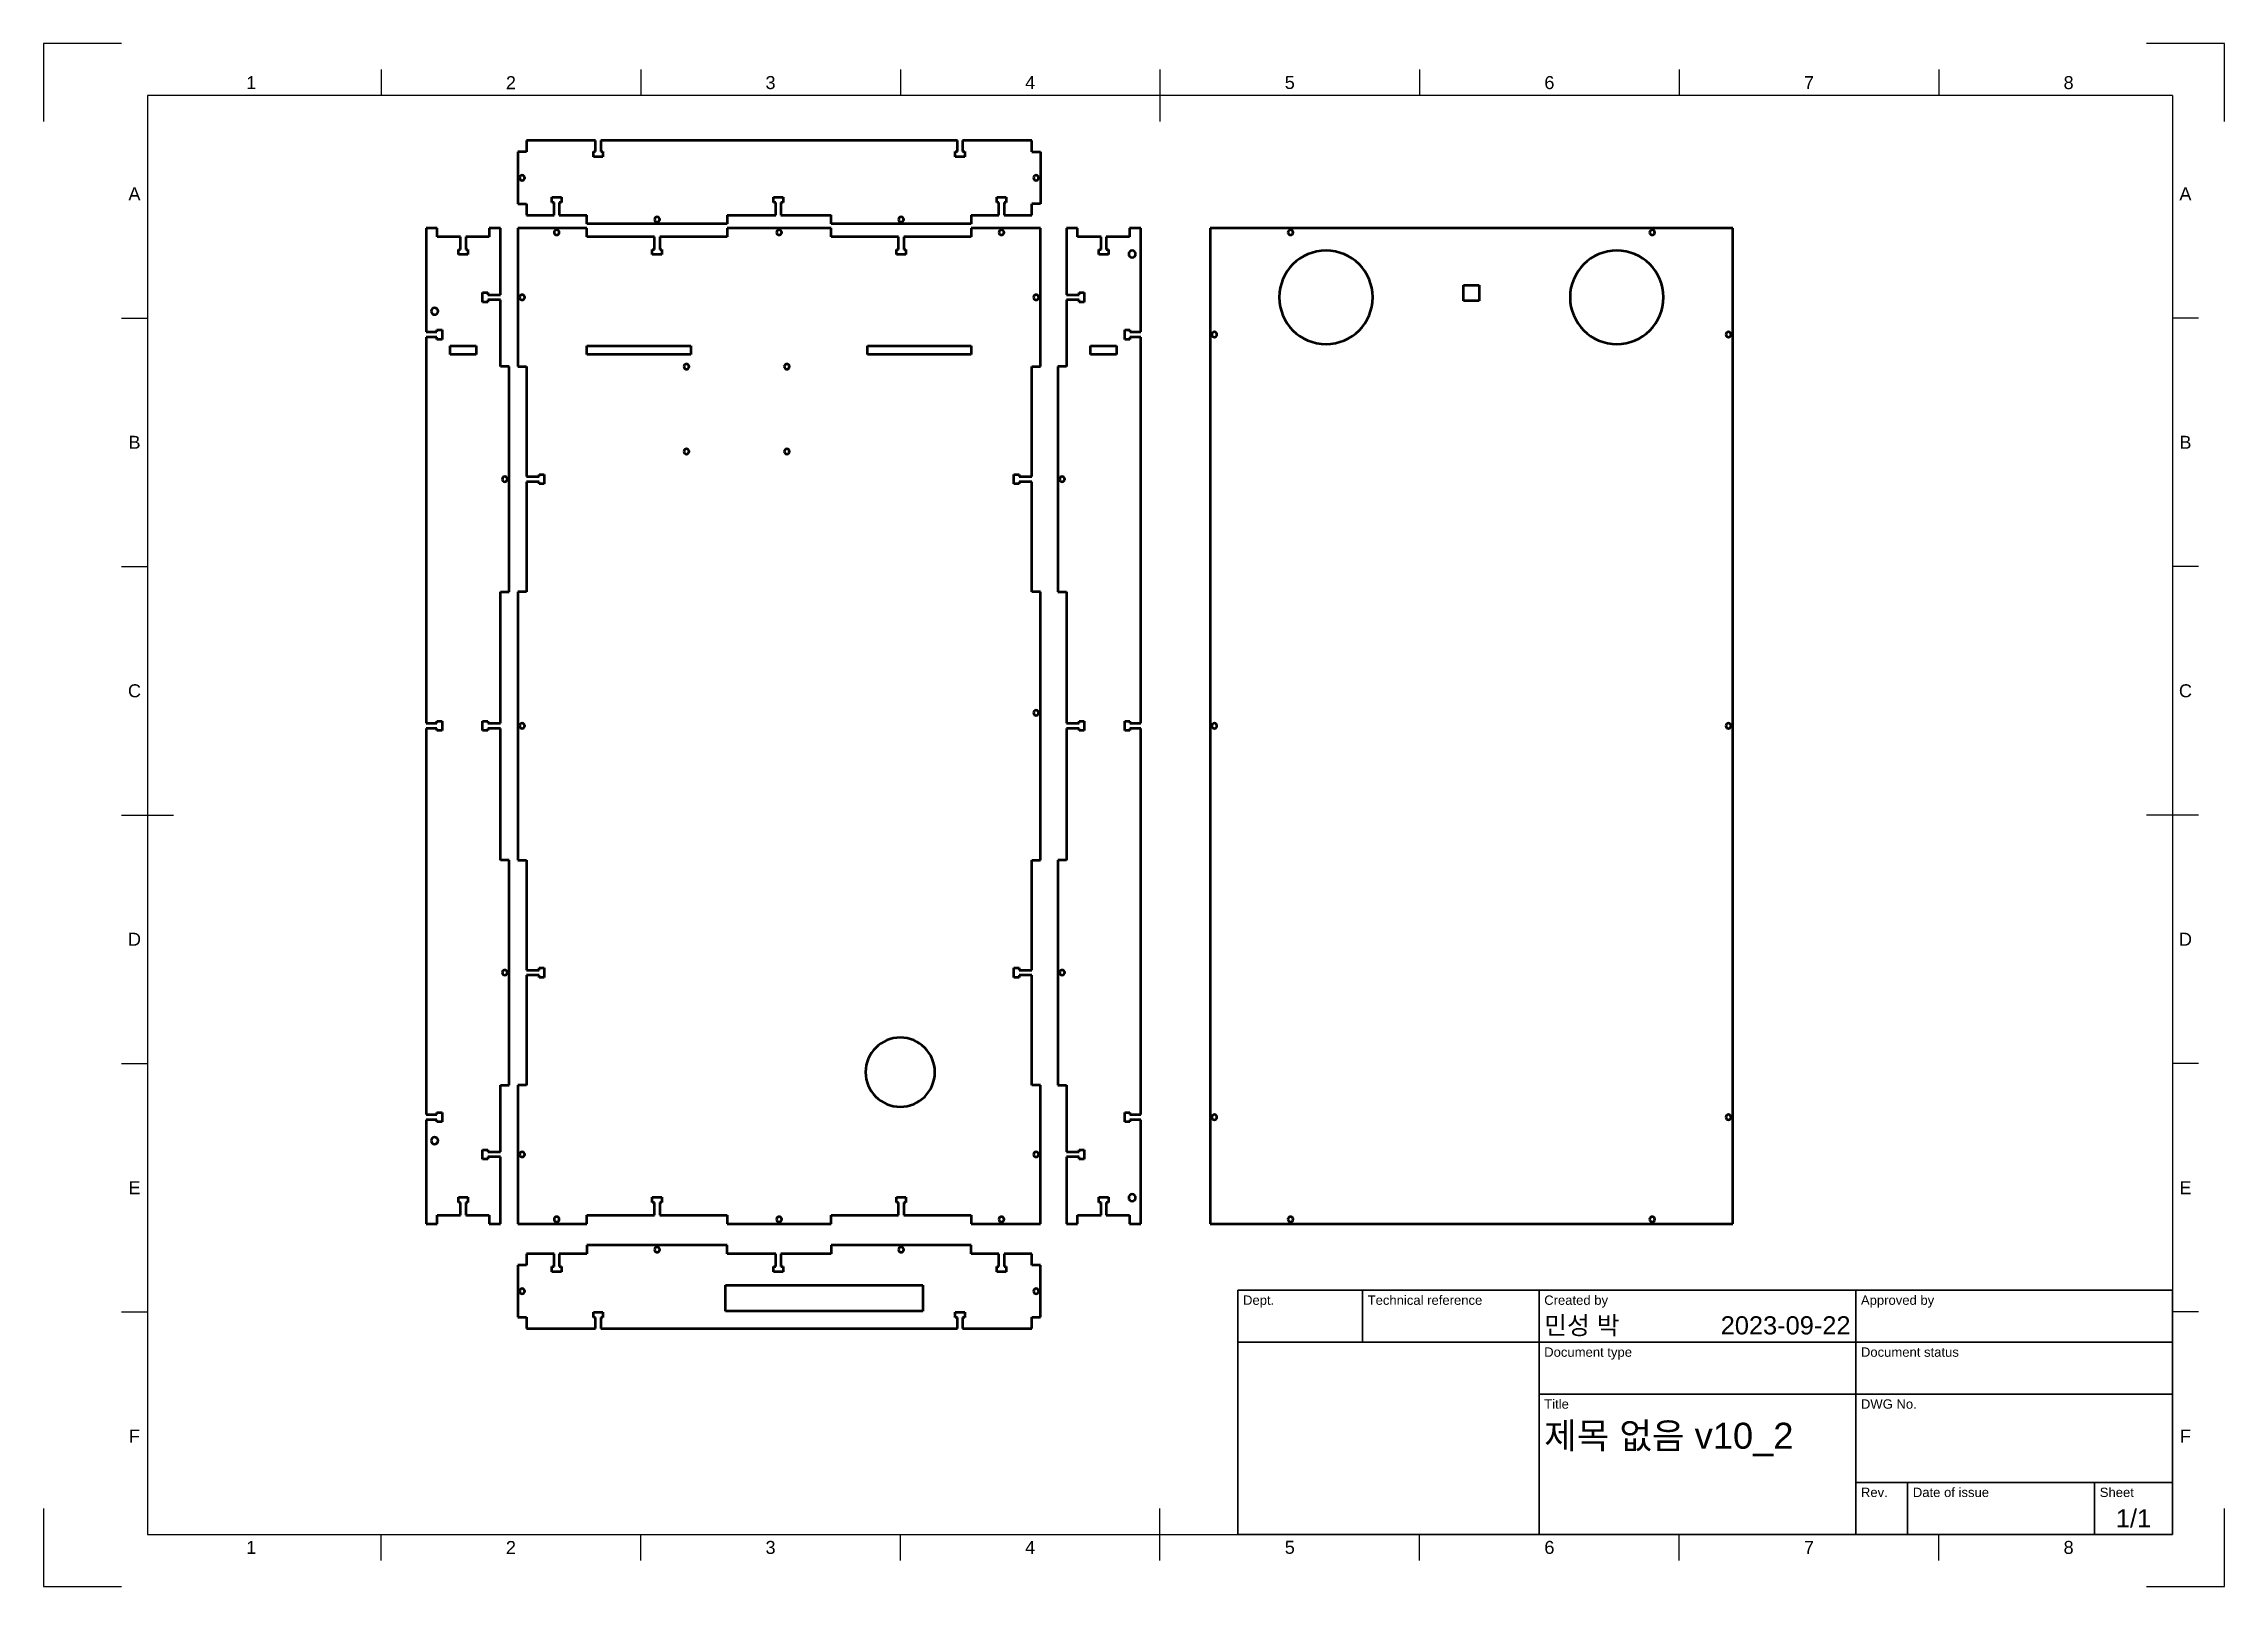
# Model space of a CAD drawing. Header units: millimetres. Extents: x 0 to 420, y 0 to 297.
import ezdxf
from ezdxf.enums import TextEntityAlignment as Align

# ---------------------------------------------------------------- set-up
doc = ezdxf.new("R2010")
doc.units = ezdxf.units.MM
doc.header["$LTSCALE"] = 0.75
for name, color, linetype, lineweight in [('BORDER', 7, 'Continuous', 25), ('TITLEBLOCK', 7, 'Continuous', 35), ('Visible', 7, 'Continuous', 50)]:
    doc.layers.add(name, color=color, linetype=linetype, lineweight=lineweight)
doc.styles.add('FusionTitle', font='arial.ttf')

# ---------------------------------------------------------------- blocks, each defined once
blk = doc.blocks.new('ISO_A3_SHEET')
at = {"layer": 'BORDER'}
for p, q in [((65, 292), (65, 287)), ((115, 292), (115, 287)), ((165, 292), (165, 287)), ((215, 292), (215, 282)), ((265, 292), (265, 287)), ((315, 292), (315, 287)), ((365, 292), (365, 287)), ((410, 287), (20, 287)), ((20, 287), (20, 10)), ((410, 287), (410, 10)), ((15, 244.16666), (20, 244.16666)), ((415, 244.16666), (410, 244.16666)), ((15, 196.33333), (20, 196.33333)), ((415, 196.33333), (410, 196.33333)), ((15, 148.5), (25, 148.5)), ((415, 148.5), (405, 148.5)), ((15, 100.66667), (20, 100.66667)), ((415, 100.66667), (410, 100.66667)), ((15, 52.83334), (20, 52.83334)), ((415, 52.83334), (410, 52.83334)), ((215, 5), (215, 15)), ((20, 10), (410, 10)), ((65, 5), (65, 10)), ((115, 5), (115, 10)), ((165, 5), (165, 10)), ((265, 5), (265, 10)), ((315, 5), (315, 10)), ((365, 5), (365, 10))]:
    blk.add_line(p, q, dxfattribs=at)
at = {"layer": 'Defpoints'}
for p, q in [((15, 297), (0, 297)), ((0, 297), (0, 282)), ((420, 297), (405, 297)), ((420, 282), (420, 297)), ((0, 15), (0, 0)), ((420, 0), (420, 15)), ((0, 0), (15, 0)), ((405, 0), (420, 0))]:
    blk.add_line(p, q, dxfattribs=at)
at = {"layer": 'BORDER', "style": 'FusionTitle'}
for s, p in [('1', (40, 289.5)), ('2', (90, 289.5)), ('3', (140, 289.5)), ('4', (190, 289.5)), ('5', (240, 289.5)), ('6', (290, 289.5)), ('7', (340, 289.5)), ('8', (390, 289.5)), ('A', (17.5, 268.08333)), ('A', (412.5, 268.08333)), ('B', (17.5, 220.25)), ('B', (412.5, 220.25)), ('C', (17.5, 172.41667)), ('C', (412.5, 172.41667)), ('D', (17.5, 124.58334)), ('D', (412.5, 124.58334)), ('E', (17.5, 76.75001)), ('E', (412.5, 76.75001)), ('F', (17.5, 28.91668)), ('F', (412.5, 28.91668)), ('1', (40, 7.5)), ('2', (90, 7.5)), ('3', (140, 7.5)), ('4', (190, 7.5)), ('5', (240, 7.5)), ('6', (290, 7.5)), ('7', (340, 7.5)), ('8', (390, 7.5))]:
    blk.add_text(s, height=2.5, dxfattribs=at).set_placement(p, align=Align.MIDDLE)
blk = doc.blocks.new('ISO_TITLEBLOCK')
at = {"layer": 'TITLEBLOCK'}
for p, q in [((0, 47), (-180, 47)), ((-180, 47), (-180, 0)), ((-156, 37), (-156, 47)), ((-122, 0), (-122, 47)), ((-61, 0), (-61, 47)), ((0, 0), (0, 47)), ((-180, 37), (0, 37)), ((-122, 27), (0, 27)), ((-61, 10), (0, 10)), ((-51, 0), (-51, 10)), ((-15, 0), (-15, 10)), ((-180, 0), (0, 0))]:
    blk.add_line(p, q, dxfattribs=at)
at = {"layer": 'TITLEBLOCK', "style": 'FusionTitle'}
for s, p in [('Dept.', (-179, 46)), ('Technical reference', (-155, 46)), ('Created by', (-121, 46)), ('Approved by', (-60, 46)), ('Document type', (-121, 36)), ('Document status', (-60, 36)), ('Title', (-121, 26)), ('DWG No.', (-60, 26)), ('Rev.', (-60, 9)), ('Date of issue', (-50, 9)), ('Sheet', (-14, 9))]:
    blk.add_text(s, height=1.8, dxfattribs=at).set_placement(p, align=Align.TOP_LEFT)
for tag, height, p in [('DEPT', 3.5, (-179, 42)), ('TECHNICAL_REFERENCE', 3.5, (-155, 42)), ('CREATED_BY', 3.5, (-121, 42)), ('APPROVED_BY', 3.5, (-60, 42)), ('DOCUMENT_TYPE', 3.5, (-121, 32)), ('DOCUMENT_STATUS', 3.5, (-60, 32)), ('TITLE_1', 5, (-121, 21.5)), ('TITLE_2', 5, (-121, 14)), ('TITLE_3', 5, (-121, 6.5)), ('DATE_OF_ISSUE', 3.5, (-50, 5))]:
    blk.add_attdef(tag, text='', height=height, dxfattribs=at).set_placement(p, align=Align.TOP_LEFT)
for tag, p in [('CREATED_DATE', (-62, 42)), ('APPROVED_DATE', (-0.99, 42))]:
    blk.add_attdef(tag, text='', height=3.5, dxfattribs=at).set_placement(p, align=Align.TOP_RIGHT)
for tag, height, p in [('DRAWING_NUMBER', 5, (-30.5, 19.75)), ('REV', 3.5, (-56, 4.85)), ('SHEET', 3.5, (-7.5, 4.85))]:
    blk.add_attdef(tag, text='', height=height, dxfattribs=at).set_placement(p, align=Align.TOP_CENTER)

msp = doc.modelspace()

# ---------------------------------------------------------------- linework, layer by layer
at = {"layer": 'Visible'}
for p, q in [((106.31, 278.32), (92.98, 278.32)), ((92.98, 278.32), (92.98, 276.16)), ((106.31, 276.22), (106.31, 278.32)), ((107.31, 278.32), (107.31, 276.22)), ((175.98, 278.32), (107.31, 278.32)), ((175.98, 276.22), (175.98, 278.32)), ((176.98, 278.32), (176.98, 276.22)), ((190.31, 278.32), (176.98, 278.32)), ((190.31, 276.16), (190.31, 278.32)), ((92.98, 276.16), (91.31, 276.16)), ((91.31, 276.16), (91.31, 266.16)), ((105.9, 276.22), (106.31, 276.22)), ((105.9, 275.22), (105.9, 276.22)), ((107.73, 275.22), (105.9, 275.22)), ((107.31, 276.22), (107.73, 276.22)), ((107.73, 276.22), (107.73, 275.22)), ((175.56, 276.22), (175.98, 276.22)), ((175.56, 275.22), (175.56, 276.22)), ((177.4, 275.22), (175.56, 275.22)), ((176.98, 276.22), (177.4, 276.22)), ((177.4, 276.22), (177.4, 275.22)), ((190.31, 276.16), (191.98, 276.16)), ((191.98, 276.16), (191.98, 266.16)), ((91.31, 266.16), (92.98, 266.16)), ((92.98, 266.16), (92.98, 263.99)), ((97.9, 266.42), (97.9, 267.42)), ((97.9, 267.42), (99.73, 267.42)), ((98.31, 266.42), (97.9, 266.42)), ((98.31, 263.99), (98.31, 266.42)), ((99.73, 266.42), (99.31, 266.42)), ((99.31, 266.42), (99.31, 263.99)), ((99.73, 267.42), (99.73, 266.42)), ((140.57, 266.42), (140.57, 267.42)), ((140.57, 267.42), (142.41, 267.42)), ((140.99, 266.42), (140.57, 266.42)), ((140.99, 263.99), (140.99, 266.42)), ((142.41, 266.42), (141.99, 266.42)), ((141.99, 266.42), (141.99, 263.99)), ((142.41, 267.42), (142.41, 266.42)), ((183.56, 266.42), (183.56, 267.42)), ((183.56, 267.42), (185.4, 267.42)), ((183.98, 266.42), (183.56, 266.42)), ((183.98, 263.99), (183.98, 266.42)), ((185.4, 266.42), (184.98, 266.42)), ((184.98, 266.42), (184.98, 263.99)), ((185.4, 267.42), (185.4, 266.42)), ((190.31, 263.99), (190.31, 266.16)), ((191.98, 266.16), (190.31, 266.16)), ((73.65, 261.49), (73.65, 241.49)), ((75.81, 261.49), (73.65, 261.49)), ((75.81, 259.82), (75.81, 261.49)), ((85.81, 261.49), (85.81, 259.82)), ((87.98, 261.49), (85.81, 261.49)), ((87.98, 248.66), (87.98, 261.49)), ((91.31, 261.49), (91.31, 234.82)), ((104.65, 261.49), (91.31, 261.49)), ((92.98, 263.99), (98.31, 263.99)), ((99.31, 263.99), (104.65, 263.99)), ((104.65, 262.32), (104.65, 263.99)), ((131.65, 262.32), (104.65, 262.32)), ((104.65, 259.82), (104.65, 261.49)), ((131.65, 263.99), (131.65, 262.32)), ((131.65, 263.99), (140.99, 263.99)), ((131.65, 261.49), (131.65, 259.82)), ((151.65, 261.49), (131.65, 261.49)), ((141.99, 263.99), (151.65, 263.99)), ((151.65, 262.32), (151.65, 263.99)), ((178.65, 262.32), (151.65, 262.32)), ((151.65, 259.82), (151.65, 261.49)), ((178.65, 263.99), (178.65, 262.32)), ((178.65, 263.99), (183.98, 263.99)), ((178.65, 261.49), (178.65, 259.82)), ((191.98, 261.49), (178.65, 261.49)), ((184.98, 263.99), (190.31, 263.99)), ((191.98, 234.82), (191.98, 261.49)), ((196.98, 261.49), (196.98, 248.66)), ((199.15, 261.49), (196.98, 261.49)), ((199.15, 259.82), (199.15, 261.49)), ((209.15, 261.49), (209.15, 259.82)), ((211.31, 261.49), (209.15, 261.49)), ((211.31, 241.49), (211.31, 261.49)), ((224.65, 261.49), (224.65, 69.82)), ((325.31, 261.49), (224.65, 261.49)), ((325.31, 69.82), (325.31, 261.49)), ((80.31, 259.82), (75.81, 259.82)), ((79.9, 257.39), (80.31, 257.39)), ((79.9, 256.39), (79.9, 257.39)), ((81.73, 256.39), (79.9, 256.39)), ((80.31, 257.39), (80.31, 259.82)), ((81.31, 259.82), (81.31, 257.39)), ((85.81, 259.82), (81.31, 259.82)), ((81.31, 257.39), (81.73, 257.39)), ((81.73, 257.39), (81.73, 256.39)), ((117.65, 259.82), (104.65, 259.82)), ((117.23, 257.39), (117.65, 257.39)), ((117.23, 256.39), (117.23, 257.39)), ((119.06, 256.39), (117.23, 256.39)), ((117.65, 257.39), (117.65, 259.82)), ((118.65, 259.82), (118.65, 257.39)), ((131.65, 259.82), (118.65, 259.82)), ((118.65, 257.39), (119.06, 257.39)), ((119.06, 257.39), (119.06, 256.39)), ((164.65, 259.82), (151.65, 259.82)), ((164.23, 257.39), (164.65, 257.39)), ((164.23, 256.39), (164.23, 257.39)), ((166.06, 256.39), (164.23, 256.39)), ((164.65, 257.39), (164.65, 259.82)), ((165.65, 259.82), (165.65, 257.39)), ((178.65, 259.82), (165.65, 259.82)), ((165.65, 257.39), (166.06, 257.39)), ((166.06, 257.39), (166.06, 256.39)), ((203.65, 259.82), (199.15, 259.82)), ((203.23, 257.39), (203.65, 257.39)), ((203.23, 256.39), (203.23, 257.39)), ((205.06, 256.39), (203.23, 256.39)), ((203.65, 257.39), (203.65, 259.82)), ((204.65, 259.82), (204.65, 257.39)), ((209.15, 259.82), (204.65, 259.82)), ((204.65, 257.39), (205.06, 257.39)), ((205.06, 257.39), (205.06, 256.39)), ((84.55, 249.07), (85.55, 249.07)), ((84.55, 247.24), (84.55, 249.07)), ((85.55, 249.07), (85.55, 248.66)), ((85.55, 248.66), (87.98, 248.66)), ((196.98, 248.66), (199.41, 248.66)), ((199.41, 249.07), (200.41, 249.07)), ((199.41, 248.66), (199.41, 249.07)), ((200.41, 249.07), (200.41, 247.24)), ((273.48, 250.49), (276.48, 250.49)), ((273.48, 247.49), (273.48, 250.49)), ((276.48, 250.49), (276.48, 247.49)), ((85.55, 247.24), (84.55, 247.24)), ((85.55, 247.66), (85.55, 247.24)), ((87.98, 247.66), (85.55, 247.66)), ((87.98, 234.82), (87.98, 247.66)), ((199.41, 247.66), (196.98, 247.66)), ((196.98, 247.66), (196.98, 234.82)), ((199.41, 247.24), (199.41, 247.66)), ((200.41, 247.24), (199.41, 247.24)), ((276.48, 247.49), (273.48, 247.49)), ((73.65, 241.49), (75.75, 241.49)), ((75.75, 240.49), (73.65, 240.49)), ((73.65, 240.49), (73.65, 166.16)), ((75.75, 241.91), (76.75, 241.91)), ((75.75, 241.49), (75.75, 241.91)), ((75.75, 240.07), (75.75, 240.49)), ((76.75, 240.07), (75.75, 240.07)), ((76.75, 241.91), (76.75, 240.07)), ((208.21, 241.91), (209.21, 241.91)), ((208.21, 240.07), (208.21, 241.91)), ((209.21, 240.07), (208.21, 240.07)), ((209.21, 241.91), (209.21, 241.49)), ((209.21, 241.49), (211.31, 241.49)), ((209.21, 240.49), (209.21, 240.07)), ((211.31, 240.49), (209.21, 240.49)), ((211.31, 166.16), (211.31, 240.49)), ((78.31, 238.82), (83.31, 238.82)), ((78.31, 237.16), (78.31, 238.82)), ((83.31, 237.16), (78.31, 237.16)), ((83.31, 238.82), (83.31, 237.16)), ((104.65, 238.82), (124.65, 238.82)), ((104.65, 237.16), (104.65, 238.82)), ((124.65, 237.16), (104.65, 237.16)), ((124.65, 238.82), (124.65, 237.16)), ((158.65, 238.82), (178.65, 238.82)), ((158.65, 237.16), (158.65, 238.82)), ((178.65, 237.16), (158.65, 237.16)), ((178.65, 238.82), (178.65, 237.16)), ((201.65, 238.82), (206.65, 238.82)), ((201.65, 237.16), (201.65, 238.82)), ((206.65, 237.16), (201.65, 237.16)), ((206.65, 238.82), (206.65, 237.16)), ((89.65, 234.82), (87.98, 234.82)), ((89.65, 191.49), (89.65, 234.82)), ((91.31, 234.82), (92.98, 234.82)), ((92.98, 234.82), (92.98, 213.66)), ((190.31, 234.82), (191.98, 234.82)), ((190.31, 213.66), (190.31, 234.82)), ((195.31, 234.82), (195.31, 191.49)), ((196.98, 234.82), (195.31, 234.82)), ((92.98, 213.66), (95.41, 213.66)), ((92.98, 212.66), (92.98, 191.49)), ((95.41, 212.66), (92.98, 212.66)), ((95.41, 214.07), (96.41, 214.07)), ((95.41, 213.66), (95.41, 214.07)), ((95.41, 212.24), (95.41, 212.66)), ((96.41, 212.24), (95.41, 212.24)), ((96.41, 214.07), (96.41, 212.24)), ((186.88, 214.07), (187.88, 214.07)), ((186.88, 212.24), (186.88, 214.07)), ((187.88, 212.24), (186.88, 212.24)), ((187.88, 214.07), (187.88, 213.66)), ((187.88, 213.66), (190.31, 213.66)), ((187.88, 212.66), (187.88, 212.24)), ((190.31, 212.66), (187.88, 212.66)), ((190.31, 191.49), (190.31, 212.66)), ((87.98, 191.49), (89.65, 191.49)), ((87.98, 166.16), (87.98, 191.49)), ((92.98, 191.49), (91.31, 191.49)), ((91.31, 191.49), (91.31, 139.82)), ((191.98, 191.49), (190.31, 191.49)), ((191.98, 139.82), (191.98, 191.49)), ((195.31, 191.49), (196.98, 191.49)), ((196.98, 191.49), (196.98, 166.16)), ((73.65, 166.16), (75.75, 166.16)), ((75.75, 165.16), (73.65, 165.16)), ((73.65, 165.16), (73.65, 90.82)), ((75.75, 166.57), (76.75, 166.57)), ((75.75, 166.16), (75.75, 166.57)), ((75.75, 164.74), (75.75, 165.16)), ((76.75, 164.74), (75.75, 164.74)), ((76.75, 166.57), (76.75, 164.74)), ((84.55, 166.57), (85.55, 166.57)), ((84.55, 164.74), (84.55, 166.57)), ((85.55, 164.74), (84.55, 164.74)), ((85.55, 166.57), (85.55, 166.16)), ((85.55, 166.16), (87.98, 166.16)), ((85.55, 165.16), (85.55, 164.74)), ((87.98, 165.16), (85.55, 165.16)), ((87.98, 139.82), (87.98, 165.16)), ((196.98, 166.16), (199.41, 166.16)), ((199.41, 165.16), (196.98, 165.16)), ((196.98, 165.16), (196.98, 139.82)), ((199.41, 166.57), (200.41, 166.57)), ((199.41, 166.16), (199.41, 166.57)), ((199.41, 164.74), (199.41, 165.16)), ((200.41, 164.74), (199.41, 164.74)), ((200.41, 166.57), (200.41, 164.74)), ((208.21, 166.57), (209.21, 166.57)), ((208.21, 164.74), (208.21, 166.57)), ((209.21, 164.74), (208.21, 164.74)), ((209.21, 166.57), (209.21, 166.16)), ((209.21, 166.16), (211.31, 166.16)), ((209.21, 165.16), (209.21, 164.74)), ((211.31, 165.16), (209.21, 165.16)), ((211.31, 90.82), (211.31, 165.16)), ((89.65, 139.82), (87.98, 139.82)), ((89.65, 96.49), (89.65, 139.82)), ((91.31, 139.82), (92.98, 139.82)), ((92.98, 139.82), (92.98, 118.66)), ((190.31, 139.82), (191.98, 139.82)), ((190.31, 118.66), (190.31, 139.82)), ((195.31, 139.82), (195.31, 96.49)), ((196.98, 139.82), (195.31, 139.82)), ((92.98, 118.66), (95.41, 118.66)), ((92.98, 117.66), (92.98, 96.49)), ((95.41, 117.66), (92.98, 117.66)), ((95.41, 119.07), (96.41, 119.07)), ((95.41, 118.66), (95.41, 119.07)), ((95.41, 117.24), (95.41, 117.66)), ((96.41, 119.07), (96.41, 117.24)), ((186.88, 119.07), (187.88, 119.07)), ((186.88, 117.24), (186.88, 119.07)), ((187.88, 119.07), (187.88, 118.66)), ((187.88, 118.66), (190.31, 118.66)), ((187.88, 117.66), (187.88, 117.24)), ((190.31, 117.66), (187.88, 117.66)), ((190.31, 96.49), (190.31, 117.66)), ((96.41, 117.24), (95.41, 117.24)), ((187.88, 117.24), (186.88, 117.24)), ((87.98, 96.49), (89.65, 96.49)), ((87.98, 83.66), (87.98, 96.49)), ((92.98, 96.49), (91.31, 96.49)), ((91.31, 96.49), (91.31, 69.82)), ((191.98, 96.49), (190.31, 96.49)), ((191.98, 69.82), (191.98, 96.49)), ((195.31, 96.49), (196.98, 96.49)), ((196.98, 96.49), (196.98, 83.66)), ((73.65, 90.82), (75.75, 90.82)), ((75.75, 89.82), (73.65, 89.82)), ((73.65, 89.82), (73.65, 69.82)), ((75.75, 91.24), (76.75, 91.24)), ((75.75, 90.82), (75.75, 91.24)), ((75.75, 89.41), (75.75, 89.82)), ((76.75, 89.41), (75.75, 89.41)), ((76.75, 91.24), (76.75, 89.41)), ((208.21, 91.24), (209.21, 91.24)), ((208.21, 89.41), (208.21, 91.24)), ((209.21, 89.41), (208.21, 89.41)), ((209.21, 91.24), (209.21, 90.82)), ((209.21, 90.82), (211.31, 90.82)), ((209.21, 89.82), (209.21, 89.41)), ((211.31, 89.82), (209.21, 89.82)), ((211.31, 69.82), (211.31, 89.82)), ((84.55, 84.07), (85.55, 84.07)), ((84.55, 82.24), (84.55, 84.07)), ((85.55, 84.07), (85.55, 83.66)), ((199.41, 84.07), (200.41, 84.07)), ((199.41, 83.66), (199.41, 84.07)), ((200.41, 84.07), (200.41, 82.24)), ((85.55, 82.24), (84.55, 82.24)), ((85.55, 83.66), (87.98, 83.66)), ((85.55, 82.66), (85.55, 82.24)), ((87.98, 82.66), (85.55, 82.66)), ((87.98, 69.82), (87.98, 82.66)), ((196.98, 83.66), (199.41, 83.66)), ((199.41, 82.66), (196.98, 82.66)), ((196.98, 82.66), (196.98, 69.82)), ((199.41, 82.24), (199.41, 82.66)), ((200.41, 82.24), (199.41, 82.24)), ((75.81, 69.82), (75.81, 71.49)), ((75.81, 71.49), (80.31, 71.49)), ((79.9, 74.92), (81.73, 74.92)), ((79.9, 73.92), (79.9, 74.92)), ((80.31, 73.92), (79.9, 73.92)), ((80.31, 71.49), (80.31, 73.92)), ((81.31, 73.92), (81.31, 71.49)), ((81.73, 73.92), (81.31, 73.92)), ((81.31, 71.49), (85.81, 71.49)), ((81.73, 74.92), (81.73, 73.92)), ((85.81, 71.49), (85.81, 69.82)), ((104.65, 71.49), (117.65, 71.49)), ((104.65, 69.82), (104.65, 71.49)), ((117.23, 74.92), (119.06, 74.92)), ((117.23, 73.92), (117.23, 74.92)), ((117.65, 73.92), (117.23, 73.92)), ((117.65, 71.49), (117.65, 73.92)), ((118.65, 73.92), (118.65, 71.49)), ((119.06, 73.92), (118.65, 73.92)), ((118.65, 71.49), (131.65, 71.49)), ((119.06, 74.92), (119.06, 73.92)), ((131.65, 71.49), (131.65, 69.82)), ((151.65, 69.82), (151.65, 71.49)), ((151.65, 71.49), (164.65, 71.49)), ((164.23, 74.92), (166.06, 74.92)), ((164.23, 73.92), (164.23, 74.92)), ((164.65, 73.92), (164.23, 73.92)), ((164.65, 71.49), (164.65, 73.92)), ((165.65, 73.92), (165.65, 71.49)), ((166.06, 73.92), (165.65, 73.92)), ((165.65, 71.49), (178.65, 71.49)), ((166.06, 74.92), (166.06, 73.92)), ((178.65, 71.49), (178.65, 69.82)), ((199.15, 69.82), (199.15, 71.49)), ((199.15, 71.49), (203.65, 71.49)), ((203.23, 74.92), (205.06, 74.92)), ((203.23, 73.92), (203.23, 74.92)), ((203.65, 73.92), (203.23, 73.92)), ((203.65, 71.49), (203.65, 73.92)), ((204.65, 73.92), (204.65, 71.49)), ((205.06, 73.92), (204.65, 73.92)), ((204.65, 71.49), (209.15, 71.49)), ((205.06, 74.92), (205.06, 73.92)), ((209.15, 71.49), (209.15, 69.82)), ((73.65, 69.82), (75.81, 69.82)), ((85.81, 69.82), (87.98, 69.82)), ((91.31, 69.82), (104.65, 69.82)), ((131.65, 69.82), (151.65, 69.82)), ((178.65, 69.82), (191.98, 69.82)), ((196.98, 69.82), (199.15, 69.82)), ((209.15, 69.82), (211.31, 69.82)), ((224.65, 69.82), (325.31, 69.82)), ((98.31, 63.99), (92.98, 63.99)), ((92.98, 63.99), (92.98, 61.82)), ((98.31, 61.56), (98.31, 63.99)), ((99.31, 63.99), (99.31, 61.56)), ((104.65, 63.99), (99.31, 63.99)), ((131.65, 65.66), (104.65, 65.66)), ((104.65, 65.66), (104.65, 63.99)), ((131.65, 63.99), (131.65, 65.66)), ((140.99, 63.99), (131.65, 63.99)), ((140.99, 61.56), (140.99, 63.99)), ((141.99, 63.99), (141.99, 61.56)), ((151.65, 63.99), (141.99, 63.99)), ((178.65, 65.66), (151.65, 65.66)), ((151.65, 65.66), (151.65, 63.99)), ((178.65, 63.99), (178.65, 65.66)), ((183.98, 63.99), (178.65, 63.99)), ((183.98, 61.56), (183.98, 63.99)), ((184.98, 63.99), (184.98, 61.56)), ((190.31, 63.99), (184.98, 63.99)), ((190.31, 61.82), (190.31, 63.99)), ((92.98, 61.82), (91.31, 61.82)), ((91.31, 61.82), (91.31, 51.82)), ((97.9, 60.56), (97.9, 61.56)), ((97.9, 61.56), (98.31, 61.56)), ((99.73, 60.56), (97.9, 60.56)), ((99.31, 61.56), (99.73, 61.56)), ((99.73, 61.56), (99.73, 60.56)), ((140.57, 60.56), (140.57, 61.56)), ((140.57, 61.56), (140.99, 61.56)), ((142.41, 60.56), (140.57, 60.56)), ((141.99, 61.56), (142.41, 61.56)), ((142.41, 61.56), (142.41, 60.56)), ((183.56, 60.56), (183.56, 61.56)), ((183.56, 61.56), (183.98, 61.56)), ((185.4, 60.56), (183.56, 60.56)), ((184.98, 61.56), (185.4, 61.56)), ((185.4, 61.56), (185.4, 60.56)), ((191.98, 61.82), (190.31, 61.82)), ((191.98, 51.82), (191.98, 61.82)), ((131.31, 52.99), (131.31, 57.99)), ((131.31, 57.99), (169.31, 57.99)), ((169.31, 57.99), (169.31, 52.99)), ((91.31, 51.82), (92.98, 51.82)), ((92.98, 51.82), (92.98, 49.66)), ((105.9, 51.76), (105.9, 52.76)), ((105.9, 52.76), (107.73, 52.76)), ((106.31, 51.76), (105.9, 51.76)), ((106.31, 49.66), (106.31, 51.76)), ((107.73, 51.76), (107.31, 51.76)), ((107.31, 51.76), (107.31, 49.66)), ((107.73, 52.76), (107.73, 51.76)), ((169.31, 52.99), (131.31, 52.99)), ((175.56, 51.76), (175.56, 52.76)), ((175.56, 52.76), (177.4, 52.76)), ((175.98, 51.76), (175.56, 51.76)), ((175.98, 49.66), (175.98, 51.76)), ((177.4, 51.76), (176.98, 51.76)), ((176.98, 51.76), (176.98, 49.66)), ((177.4, 52.76), (177.4, 51.76)), ((190.31, 49.66), (190.31, 51.82)), ((190.31, 51.82), (191.98, 51.82)), ((92.98, 49.66), (106.31, 49.66)), ((107.31, 49.66), (175.98, 49.66)), ((176.98, 49.66), (190.31, 49.66))]:
    msp.add_line(p, q, dxfattribs=at)
at = {"layer": 'Visible', "extrusion": (0, 0, -1)}
for centre, radius in [((-92.15, 271.16), 0.5), ((-191.15, 271.16), 0.5), ((-98.81, 260.66), 0.5), ((-118.15, 263.16), 0.5), ((-141.65, 260.66), 0.5), ((-165.15, 263.16), 0.5), ((-184.48, 260.66), 0.5), ((-240.15, 260.66), 0.5), ((-309.81, 260.66), 0.5), ((-209.65, 256.49), 0.667), ((-246.98, 248.16), 9), ((-302.98, 248.16), 9), ((-92.15, 248.16), 0.5), ((-191.15, 248.16), 0.5), ((-75.31, 245.49), 0.667), ((-225.48, 240.99), 0.5), ((-324.48, 240.99), 0.5), ((-123.8, 234.82), 0.5), ((-143.14, 234.82), 0.5), ((-123.8, 218.49), 0.5), ((-143.14, 218.49), 0.5), ((-88.81, 213.16), 0.5), ((-196.15, 213.16), 0.5), ((-191.15, 168.16), 0.5), ((-92.15, 165.66), 0.5), ((-225.48, 165.66), 0.5), ((-324.48, 165.66), 0.5), ((-88.81, 118.16), 0.5), ((-196.15, 118.16), 0.5), ((-164.98, 98.99), 6.67), ((-225.48, 90.32), 0.5), ((-324.48, 90.32), 0.5), ((-75.31, 85.82), 0.667), ((-92.15, 83.16), 0.5), ((-191.15, 83.16), 0.5), ((-209.65, 74.82), 0.667), ((-98.81, 70.66), 0.5), ((-141.65, 70.66), 0.5), ((-184.48, 70.66), 0.5), ((-240.15, 70.66), 0.5), ((-309.81, 70.66), 0.5), ((-118.15, 64.82), 0.5), ((-165.15, 64.82), 0.5), ((-92.15, 56.82), 0.5), ((-191.15, 56.82), 0.5)]:
    msp.add_circle(centre, radius, dxfattribs=at)

# ---------------------------------------------------------------- block references
at = {"layer": 'BORDER'}
msp.add_blockref('ISO_A3_SHEET', (0, 0), dxfattribs=at)
at = {"layer": 'TITLEBLOCK'}
msp.add_blockref('ISO_TITLEBLOCK', (410, 10), dxfattribs=at).add_auto_attribs({'CREATED_DATE': '2023-09-22', 'SHEET': '1/1', 'TITLE_1': '제목 없음 v10_2', 'CREATED_BY': '민성 박'})

doc.saveas('drawing.dxf')
